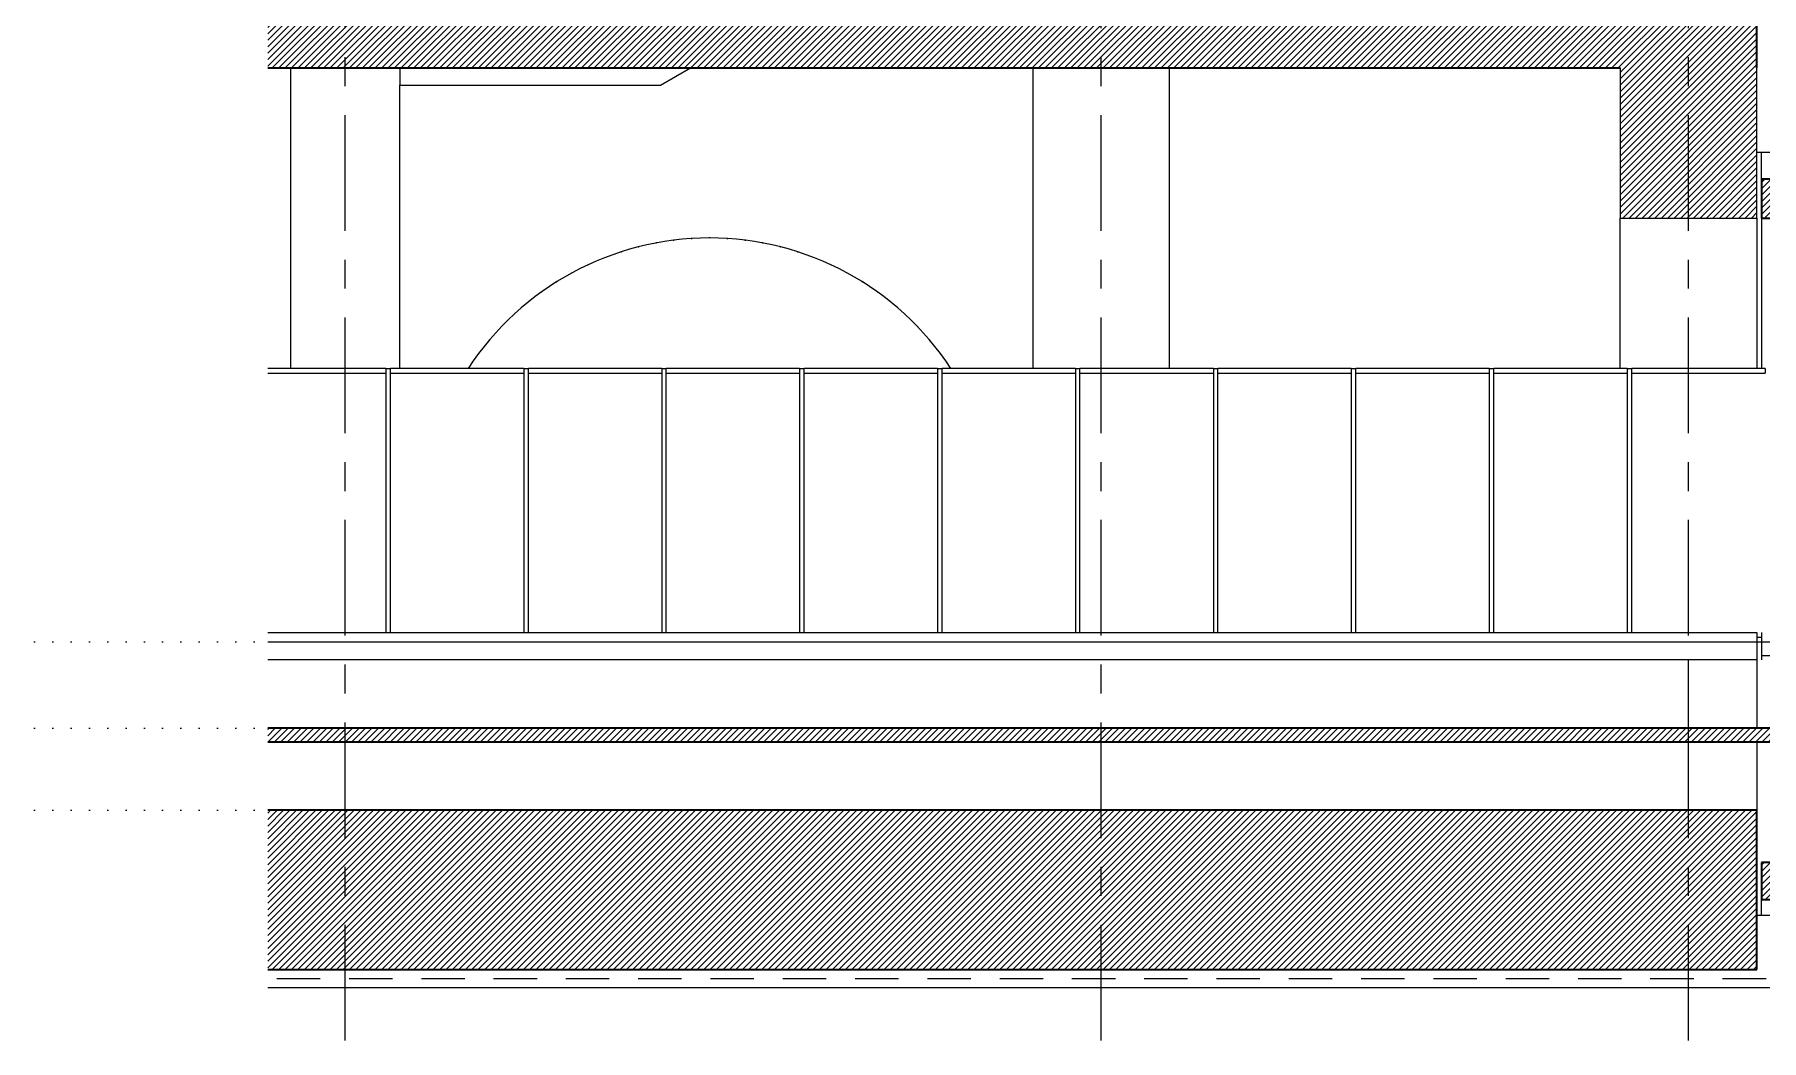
# Model space of a CAD drawing. Header units: centimetres. Extents: x -9500 to 10637, y -7231 to 13725.
# Drawn here: x 4081 to 5977, y 10497 to 11602 of the extents above; entities that cross this region are included whole.
import ezdxf

# ---------------------------------------------------------------- set-up
doc = ezdxf.new("R2010")
doc.units = ezdxf.units.CM
doc.header["$LTSCALE"] = 200
for name, pattern in [('Dot 1mm', [0.1, 0, -0.1]), ('Grid Line 1_4_', [1.11125, 0.635, -0.15875, 0.15875, -0.15875]), ('Overhead', [0.396875, 0.238125, -0.15875])]:
    doc.linetypes.add(name, pattern=pattern)
for name, color, linetype, lineweight in [('A-AREA', 32, 'Continuous', 9), ('A-DETL', 90, 'Continuous', 9), ('A-FLOR', 192, 'Continuous', 9), ('A-FLOR-LEVL', 51, 'Continuous', 9), ('A-FLOR-OVHD', 1, 'Overhead', 9), ('A-FLOR-PATT', 8, 'Continuous', 35), ('A-GENM', 13, 'Continuous', 9), ('A-GLAZ-CURT', 52, 'Continuous', 9), ('A-GLAZ-CWMG', 51, 'Continuous', 9), ('A-WALL', 113, 'Continuous', 9), ('A-WALL-PATT', 111, 'Continuous', 25), ('S-COLS', 52, 'Continuous', 9), ('S-GRID', 1, 'Continuous', 9)]:
    doc.layers.add(name, color=color, linetype=linetype, lineweight=lineweight)
pattern_1 = [(45, (2594.172, 12045), (-3.535534, 3.535534), [])]

# ---------------------------------------------------------------- blocks, each defined once
blk = doc.blocks.new('p1 tüneli2 - p1 tüneli-1427850-G2-1')
at = {"layer": 'A-FLOR-PATT', "lineweight": 9}
h = blk.add_hatch(dxfattribs=at)
h.set_pattern_fill('FP_12', color=256, style=0, pattern_type=2)
h.set_pattern_definition(pattern_1)
h.paths.add_polyline_path([(-657, 10651.8), (1856.9, 10651.9), (1856.9, 10692.7), (-657, 10692.7), (-657, 10651.9)], flags=0)
h.paths.add_polyline_path([(1856.9, 11400.2), (1856.9, 11442.9), (-657, 11442.9), (-657, 11400.2), (1792, 11400.2)], flags=0)
at = {"layer": 'A-FLOR'}
for p, q in [((-657, 11472), (-662, 11472)), ((1856.9, 11472), (-657, 11472)), ((-657, 10935), (1856.9, 10935)), ((-657, 10920), (1856.9, 10920)), ((-662, 10634.8), (822.4, 10634.8)), ((-657, 10634.8), (1856.9, 10634.8))]:
    blk.add_line(p, q, dxfattribs=at)
at = {"layer": 'A-FLOR', "lineweight": 35}
for p, q in [((1856.9, 11442.9), (-657, 11442.9)), ((-657, 11442.9), (-657, 11400.2)), ((-657, 11400.2), (1856.9, 11400.2)), ((1856.9, 10692.7), (-657, 10692.7)), ((-657, 10692.7), (-657, 10651.8)), ((-657, 10651.8), (1856.9, 10651.8))]:
    blk.add_line(p, q, dxfattribs=at)
at = {"layer": 'A-FLOR'}
for centre, major_axis, start_param, end_param in [((-657, 10972), (0, 500), 5.940216, 6.285949), ((-657, 10972), (0, 460), 0.373832, 0.96193), ((-657, 11474.8), (0, 840), 3.130378, 3.343177)]:
    blk.add_ellipse(centre, major_axis=major_axis, ratio=0.000001, start_param=start_param, end_param=end_param, dxfattribs=at)
for points in [[(-1832.3, 11377.7), (-1831.8, 11377.7), (-1831.3, 11377.7), (-1830.9, 11377.8)], [(-1811.3, 11378.3), (-1811.7, 11378.3), (-1812.2, 11378.3), (-1812.7, 11378.3)], [(-1793.1, 11377.8), (-1792.6, 11377.7), (-1792.2, 11377.7), (-1791.7, 11377.7)], [(-1909.2, 11363), (-1908.9, 11363.1), (-1908.6, 11363.2), (-1908.3, 11363.3)], [(-1890.4, 11368.5), (-1890, 11368.6), (-1889.6, 11368.7), (-1889.1, 11368.8)], [(-1870, 11373), (-1870.4, 11372.9), (-1870.8, 11372.8), (-1871.2, 11372.7)], [(-1870.9, 11372.8), (-1870.6, 11372.9), (-1870.4, 11372.9), (-1870.1, 11373)], [(-1851.8, 11375.8), (-1851.4, 11375.9), (-1851.1, 11375.9), (-1850.8, 11375.9)], [(-1850.6, 11376), (-1850.8, 11375.9), (-1851, 11375.9), (-1851.3, 11375.9)], [(-1772.7, 11375.9), (-1772.9, 11375.9), (-1773.2, 11375.9), (-1773.4, 11376)], [(-1773.1, 11375.9), (-1772.8, 11375.9), (-1772.5, 11375.9), (-1772.2, 11375.8)], [(-1752.7, 11372.7), (-1753.1, 11372.8), (-1753.6, 11372.9), (-1754, 11373)], [(-1753.9, 11373), (-1753.6, 11372.9), (-1753.3, 11372.9), (-1753.1, 11372.8)], [(-1734.8, 11368.8), (-1734.4, 11368.7), (-1734, 11368.6), (-1733.5, 11368.5)], [(-1715.7, 11363.3), (-1715.4, 11363.2), (-1715.1, 11363.1), (-1714.7, 11363)], [(-1962.9, 11340), (-1963, 11340), (-1963.1, 11340), (-1963.2, 11339.9)], [(-1963.1, 11340), (-1962.9, 11340.1), (-1962.6, 11340.2), (-1962.4, 11340.3)], [(-1945.2, 11348.9), (-1945.3, 11348.9), (-1945.4, 11348.8), (-1945.5, 11348.8)], [(-1945.4, 11348.9), (-1945.3, 11348.9), (-1945.1, 11349), (-1945, 11349.1)], [(-1679, 11349.1), (-1678.9, 11349), (-1678.7, 11348.9), (-1678.6, 11348.9)], [(-1678.4, 11348.8), (-1678.5, 11348.8), (-1678.6, 11348.9), (-1678.7, 11348.9)], [(-1661.6, 11340.3), (-1661.4, 11340.2), (-1661.1, 11340.1), (-1660.9, 11340)], [(-1660.8, 11339.9), (-1660.9, 11340), (-1661, 11340), (-1661, 11340)], [(-1996.5, 11319.1), (-1996.2, 11319.2), (-1995.9, 11319.4), (-1995.7, 11319.6)], [(-1980.1, 11330), (-1979.9, 11330.2), (-1979.6, 11330.4), (-1979.3, 11330.5)], [(-1644.6, 11330.5), (-1644.4, 11330.4), (-1644.1, 11330.2), (-1643.8, 11330)], [(-1643.8, 11330), (-1643.9, 11330), (-1644, 11330.1), (-1644.1, 11330.2)], [(-1628.3, 11319.6), (-1628, 11319.4), (-1627.8, 11319.2), (-1627.5, 11319.1)], [(-2012.1, 11307.1), (-2011.8, 11307.3), (-2011.6, 11307.5), (-2011.3, 11307.8)], [(-1996.1, 11319.3), (-1996.3, 11319.2), (-1996.4, 11319.1), (-1996.5, 11319)], [(-1627.4, 11319), (-1627.6, 11319.1), (-1627.7, 11319.2), (-1627.8, 11319.3)], [(-1612.7, 11307.8), (-1612.4, 11307.5), (-1612.1, 11307.3), (-1611.9, 11307.1)], [(-2026.9, 11294.2), (-2026.7, 11294.4), (-2026.4, 11294.7), (-2026.2, 11294.9)], [(-1597.8, 11294.9), (-1597.5, 11294.7), (-1597.3, 11294.4), (-1597, 11294.2)], [(-2054.1, 11265.8), (-2053.9, 11266.1), (-2053.6, 11266.3), (-2053.4, 11266.6)], [(-2041, 11280.4), (-2040.7, 11280.7), (-2040.5, 11280.9), (-2040.2, 11281.2)], [(-1583.8, 11281.2), (-1583.5, 11280.9), (-1583.3, 11280.7), (-1583, 11280.4)], [(-1570.6, 11266.6), (-1570.3, 11266.3), (-1570.1, 11266.1), (-1569.9, 11265.8)], [(-2066.3, 11250.3), (-2066.1, 11250.7), (-2065.9, 11251), (-2065.6, 11251.3)], [(-1558.3, 11251.3), (-1558.1, 11251), (-1557.9, 11250.7), (-1557.6, 11250.3)], [(-2077, 11235), (-2077, 11235.1), (-2077, 11235.1), (-2076.9, 11235.1)], [(-1547, 11235.1), (-1547, 11235.1), (-1547, 11235.1), (-1547, 11235)]]:
    blk.add_open_spline(points, degree=3, dxfattribs=at)
blk.add_open_spline([(-1979.9, 11330.2), (-1979.9, 11330.1), (-1980.1, 11330.1), (-1980.2, 11330), (-1980.2, 11330)], degree=3, knots=[0.7286309118, 0.7286309118, 0.7286309118, 0.7286309118, 0.7289823009, 0.7291557621, 0.7291557621, 0.7291557621, 0.7291557621], dxfattribs=at)
blk = doc.blocks.new('A-YURUYEN MERDIVEN - 1570-1859977-G2-1')
at = {"layer": 'A-GENM'}
for p, q in [((-2152, 11565), (-2152, 11546)), ((-1865.8, 11546), (-1832.9, 11565)), ((-2152, 11546), (-1865.8, 11546))]:
    blk.add_line(p, q, dxfattribs=at)
blk = doc.blocks.new('System Panel - Glazed-1528178-G2-1')
at = {"layer": 'A-GLAZ-CURT'}
blk.add_line((-662, 10940), (-657, 10940), dxfattribs=at)
blk = doc.blocks.new('Rectangular Mullion - 50 x 150mm-1528173-G2-1')
at = {"layer": 'A-GLAZ-CWMG'}
for p, q in [((-2167.3, 11235), (-2297.1, 11235)), ((-2297.1, 11230), (-2167.3, 11230)), ((-2167.3, 11235), (-2167.3, 11230))]:
    blk.add_line(p, q, dxfattribs=at)
blk = doc.blocks.new('Rectangular Mullion - 50 x 150mm-V9-G2-1')
at = {"layer": 'A-GLAZ-CWMG'}
for p, q in [((-2162.3, 11230), (-2162.3, 11235)), ((-2015.9, 11235), (-2162.3, 11235)), ((-2162.3, 11230), (-2015.9, 11230)), ((-2015.9, 11235), (-2015.9, 11230))]:
    blk.add_line(p, q, dxfattribs=at)
blk = doc.blocks.new('Rectangular Mullion - 50 x 150mm-1528176-G2-1')
at = {"layer": 'A-GLAZ-CWMG'}
for p, q in [((-2167.3, 11235), (-2162.3, 11235)), ((-2167.3, 11235), (-2167.3, 10945)), ((-2162.3, 10945), (-2162.3, 11235))]:
    blk.add_line(p, q, dxfattribs=at)

msp = doc.modelspace()

# ---------------------------------------------------------------- hatches: boundary and pattern name
at = {"layer": 'A-FLOR-PATT', "lineweight": 9}
h = msp.add_hatch(dxfattribs=at)
h.set_pattern_fill('FP_12', color=256, style=0, pattern_type=2)
h.set_pattern_definition(pattern_1)
h.paths.add_polyline_path([(4725.9, 11565), (5971.6, 11565), (5971.6, 11630), (4336.5, 11630), (4336.5, 11565), (4596.1, 11565)], flags=0)
h = msp.add_hatch(dxfattribs=at)
h.set_pattern_fill('FP_12', color=256, style=0, pattern_type=2)
h.set_pattern_definition(pattern_1)
h.paths.add_polyline_path([(8425.6, 10825), (8490.5, 10825), (8490.5, 10840), (4336.5, 10840), (4336.5, 10825), (8393.1, 10825)], flags=0)
h = msp.add_hatch(dxfattribs=at)
h.set_pattern_fill('FP_12', color=256, style=0, pattern_type=2)
h.set_pattern_definition(pattern_1)
h.paths.add_polyline_path([(4336.5, 10575), (5971.6, 10575), (5971.6, 10750), (4336.5, 10750), (4336.5, 10651.9)], flags=0)
at = {"layer": 'A-WALL-PATT', "lineweight": 9}
h = msp.add_hatch(dxfattribs=at)
h.set_pattern_fill('FP_12', color=256, style=0, pattern_type=2)
h.set_pattern_definition(pattern_1)
h.paths.add_polyline_path([(5821.6, 11400.2), (5971.6, 11400.2), (5971.6, 11565), (5821.6, 11565), (5821.6, 11448)], flags=0)
h.paths.add_polyline_path([(5894.2, 11630), (5971.6, 11630), (5971.6, 12108), (5821.6, 12108), (5821.6, 11630)], flags=0)
h.paths.add_polyline_path([(5821.6, 12722.2), (5971.6, 12722.2), (5971.6, 12930), (5821.6, 12930), (5821.6, 12841.1)], flags=0)

# ---------------------------------------------------------------- linework, layer by layer
at = {"layer": 'A-AREA'}
msp.add_line((4336.5, 10935), (8490.5, 10935), dxfattribs=at)
at = {"layer": 'A-DETL'}
msp.add_line((5991.6, 10555), (4336.5, 10555), dxfattribs=at)
at = {"layer": 'A-FLOR', "lineweight": 35}
for p, q in [((5971.6, 11565), (5971.6, 11630)), ((4336.5, 11565), (5821.6, 11565)), ((8490.5, 10840), (4336.5, 10840)), ((4336.5, 10825), (8490.5, 10825)), ((5971.6, 10750), (4336.5, 10750)), ((5971.6, 10575), (5971.6, 10750)), ((4336.5, 10575), (5971.6, 10575))]:
    msp.add_line(p, q, dxfattribs=at)
at = {"layer": 'A-FLOR'}
for p, q in [((4336.5, 10945), (5971.6, 10945)), ((5971.6, 10945), (5971.6, 10915)), ((5976.6, 10945), (5976.6, 10915)), ((4336.5, 10935), (5971.6, 10935)), ((5971.6, 10915), (4336.5, 10915))]:
    msp.add_line(p, q, dxfattribs=at)
at = {"layer": 'A-FLOR-LEVL', "linetype": 'Dot 1mm'}
for p, q in [((4080.5, 10935), (8746.3, 10935)), ((4080.5, 10840), (8746.3, 10840)), ((4080.5, 10750), (8746.3, 10750))]:
    msp.add_line(p, q, dxfattribs=at)
at = {"layer": 'A-FLOR-OVHD'}
msp.add_line((5981.6, 10565), (4336.5, 10565), dxfattribs=at)
at = {"layer": 'A-WALL', "lineweight": 25}
for p, q in [((5821.6, 11565), (5821.6, 11400.2)), ((5971.6, 11400.2), (5971.6, 11565)), ((5821.6, 11400.2), (5971.6, 11400.2))]:
    msp.add_line(p, q, dxfattribs=at)
at = {"layer": 'A-WALL'}
for p, q in [((5821.6, 11235.1), (5821.6, 11400.2)), ((5971.6, 11400.2), (5971.6, 11235.1)), ((5896.6, 10840), (5896.6, 10915)), ((5971.6, 10915), (5971.6, 10839.9)), ((5896.6, 10750), (5896.6, 10825)), ((5971.6, 10824.9), (5971.6, 10750))]:
    msp.add_line(p, q, dxfattribs=at)
msp.add_arc((4821.6, 11061.6), 316.7, 33.191, 146.809, dxfattribs=at)
at = {"layer": 'S-COLS'}
for p, q in [((4361.6, 11565), (4361.6, 11235)), ((5176.6, 11565), (5176.6, 11235)), ((5326.6, 11235), (5326.6, 11565)), ((4481.6, 11235), (4481.6, 11546))]:
    msp.add_line(p, q, dxfattribs=at)
at = {"layer": 'S-GRID', "linetype": 'Grid Line 1_4_'}
for p, q in [((4421.6, 10497.2), (4421.6, 13635)), ((5251.6, 10497.2), (5251.6, 13635)), ((5896.6, 10497.2), (5896.6, 13635))]:
    msp.add_line(p, q, dxfattribs=at)

# ---------------------------------------------------------------- block references
at = {"layer": 'A-FLOR'}
msp.add_blockref('p1 tüneli2 - p1 tüneli-1427850-G2-1', (6633.6, 0), dxfattribs=at)
at = {"layer": 'A-GENM'}
msp.add_blockref('A-YURUYEN MERDIVEN - 1570-1859977-G2-1', (6633.6, 0), dxfattribs=at)
at = {"layer": 'A-GLAZ-CURT'}
msp.add_blockref('System Panel - Glazed-1528178-G2-1', (6633.6, 0), dxfattribs=at)
at = {"layer": 'A-GLAZ-CWMG'}
for name, p in [('Rectangular Mullion - 50 x 150mm-1528173-G2-1', (6633.6, 0)), ('Rectangular Mullion - 50 x 150mm-1528176-G2-1', (6633.6, 0)), ('Rectangular Mullion - 50 x 150mm-V9-G2-1', (6633.6, 0)), ('Rectangular Mullion - 50 x 150mm-1528176-G2-1', (6785, 0)), ('Rectangular Mullion - 50 x 150mm-V9-G2-1', (6785, 0)), ('Rectangular Mullion - 50 x 150mm-1528176-G2-1', (6936.5, 0)), ('Rectangular Mullion - 50 x 150mm-V9-G2-1', (6936.5, 0)), ('Rectangular Mullion - 50 x 150mm-1528176-G2-1', (7087.9, 0)), ('Rectangular Mullion - 50 x 150mm-V9-G2-1', (7087.9, 0)), ('Rectangular Mullion - 50 x 150mm-1528176-G2-1', (7239.3, 0)), ('Rectangular Mullion - 50 x 150mm-V9-G2-1', (7239.3, 0)), ('Rectangular Mullion - 50 x 150mm-1528176-G2-1', (7390.7, 0)), ('Rectangular Mullion - 50 x 150mm-V9-G2-1', (7390.7, 0)), ('Rectangular Mullion - 50 x 150mm-1528176-G2-1', (7542.2, 0)), ('Rectangular Mullion - 50 x 150mm-V9-G2-1', (7542.2, 0)), ('Rectangular Mullion - 50 x 150mm-1528176-G2-1', (7693.6, 0)), ('Rectangular Mullion - 50 x 150mm-V9-G2-1', (7693.6, 0)), ('Rectangular Mullion - 50 x 150mm-1528176-G2-1', (7845, 0)), ('Rectangular Mullion - 50 x 150mm-V9-G2-1', (7845, 0)), ('Rectangular Mullion - 50 x 150mm-1528176-G2-1', (7996.5, 0)), ('Rectangular Mullion - 50 x 150mm-V9-G2-1', (7996.5, 0))]:
    msp.add_blockref(name, p, dxfattribs=at)

doc.saveas('drawing.dxf')
